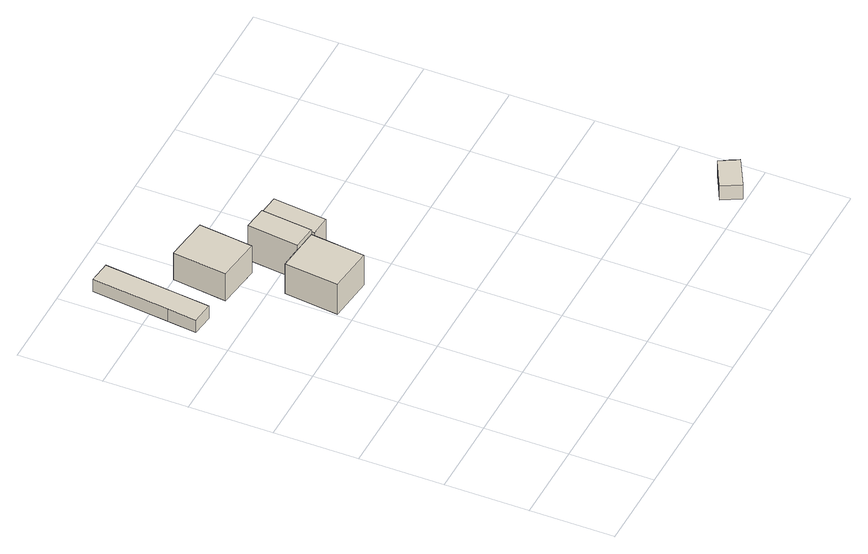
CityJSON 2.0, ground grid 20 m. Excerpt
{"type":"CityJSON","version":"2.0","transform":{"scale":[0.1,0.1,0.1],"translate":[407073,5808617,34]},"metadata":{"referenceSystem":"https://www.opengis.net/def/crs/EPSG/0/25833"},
"CityObjects":{
"building1":{"type":"Building","attributes":{"Gemeindeschluessel":"11000009","BezugspunktDach":"2200","function":"31001_2000","measuredHeight":3.51,"storeysAboveGround":1},"address":[{"country":"Germany","locality":"Berlin","thoroughfareNumber":"144 (2)","thoroughfareName":"Müggelheimer Damm"}],"geometry":[{"type":"Solid","lod":"1","boundaries":[[[[0,1,2,3,4,5]],[[6,7,8,9,10,11]],[[6,11,5,4]],[[7,6,4,3]],[[8,7,3,2]],[[9,8,2,1]],[[10,9,1,0]],[[11,10,0,5]]]]}]},
"building2":{"type":"Building","attributes":{"Gemeindeschluessel":"11000009","BezugspunktDach":"2200","function":"31001_1010","measuredHeight":10.26,"storeysAboveGround":2},"address":[{"country":"Germany","locality":"Berlin","thoroughfareNumber":"144 (1)","thoroughfareName":"Müggelheimer Damm"}],"geometry":[{"type":"Solid","lod":"1","boundaries":[[[[12,13,14,15,16]],[[17,18,19,20,21]],[[17,21,16,15]],[[18,17,15,14]],[[19,18,14,13]],[[20,19,13,12]],[[21,20,12,16]]]]}]},
"building3":{"type":"Building","attributes":{"name":"Berliner Forsten Lehrkabinett Teufelssee","Gemeindeschluessel":"11000009","function":"31001_2700"},"address":[{"country":"Germany","locality":"Berlin","thoroughfareNumber":"144","thoroughfareName":"Müggelheimer Damm"}],"children":["building3-1","building3-2","building3-3"]},
"building3-1":{"type":"BuildingPart","attributes":{"BezugspunktDach":"2200","measuredHeight":11.19,"storeysAboveGround":2},"parents":["building3"],"geometry":[{"type":"MultiSurface","lod":"1","boundaries":[[[22,23,24,25,26]],[[27,28,29,30,31]],[[27,31,26,25]],[[27,25,32,33,28]],[[30,34,35,22]],[[31,30,22,26]],[[28,33,32,24]],[[29,28,24,23]],[[29,23,35,34]]]}]},
"building3-2":{"type":"BuildingPart","attributes":{"BezugspunktDach":"2200","measuredHeight":12.65,"storeysAboveGround":2},"parents":["building3"],"geometry":[{"type":"MultiSurface","lod":"1","boundaries":[[[36,37,38,39]],[[40,41,29,33]],[[40,33,39,38]],[[41,40,38,37]],[[42,43,41,37,36]],[[32,24,23,44,36,39]],[[23,29,41,43,42]],[[33,28,24,32]],[[29,44,23,24,28]]]}]},
"building3-3":{"type":"BuildingPart","attributes":{"BezugspunktDach":"2200","measuredHeight":11.58,"storeysAboveGround":2},"parents":["building3"],"geometry":[{"type":"MultiSurface","lod":"1","boundaries":[[[45,46,43,47]],[[41,48,49,34]],[[35,47,42,23]],[[48,41,43,46]],[[49,48,46,45]],[[34,49,45,47]],[[34,35,23,29]],[[41,29,23,42,43]]]}]},
"building4":{"type":"Building","attributes":{"Gemeindeschluessel":"11000009","BezugspunktDach":"2200","function":"31001_2000","measuredHeight":4.75,"storeysAboveGround":1},"address":[{"country":"Germany","locality":"Berlin","thoroughfareNumber":"144 (3)","thoroughfareName":"Müggelheimer Damm"}],"geometry":[{"type":"Solid","lod":"1","boundaries":[[[[50,51,52,53,54]],[[55,56,57,58,59]],[[55,59,54,53]],[[56,55,53,52]],[[57,56,52,51]],[[58,57,51,50]],[[59,58,50,54]]]]}]}
},
"vertices":[
[62,872,60],[70,941,60],[90,1127,60],[37,1133,60],[17,947,60],[9,878,60],[17,947,25],[37,1133,25],[90,1127,25],[70,941,25],[62,872,25],[9,878,25],
[228,848,107],[243,977,107],[190,984,107],[138,990,107],[122,861,107],[138,990,31],[190,984,31],[243,977,31],[228,848,31],[122,861,31],
[315,625,93],[329,755,93],[274,761,93],[219,766,93],[205,637,93],[219,766,9],[274,761,9],[329,755,9],[315,625,9],[205,637,9],[271,761,93],[271,761,9],[328,748,9],[328,748,93],
[329,755,106],[342,877,106],[285,884,106],[271,761,106],[285,884,9],[342,877,9],[329,755,101],[342,877,101],[329,755,70],
[378,743,101],[392,872,101],[328,748,101],[392,872,9],[378,743,9],
[901,7,52],[973,46,52],[961,68,52],[949,89,52],[877,51,52],[949,89,12],[961,68,12],[973,46,12],[901,7,12],[877,51,12]
]}
